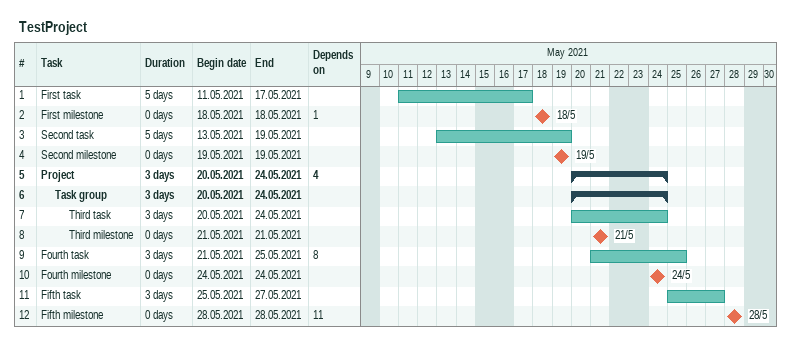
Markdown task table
TestProject

| ID | Level | Task | Duration | Start | Finish | Predecessors |
|---|---|---|---|---|---|---|
| 1 | 1 | First task | 5d | 2021-05-11 | 2021-05-17 |  |
| 2 | 1 | First milestone | 0d | 2021-05-18 | 2021-05-18 | 1 |
| 3 | 1 | Second task | 5d | 2021-05-13 | 2021-05-19 |  |
| 4 | 1 | Second milestone | 0d | 2021-05-19 | 2021-05-19 |  |
| 5 | 1 | **Project** | 3d | 2021-05-20 | 2021-05-24 | 4 |
| 6 | 2 | **Task group** | 3d | 2021-05-20 | 2021-05-24 |  |
| 7 | 3 | Third task | 3d | 2021-05-20 | 2021-05-24 |  |
| 8 | 3 | Third milestone | 0d | 2021-05-21 | 2021-05-21 |  |
| 9 | 1 | Fourth task | 3d | 2021-05-21 | 2021-05-25 | 8 |
| 10 | 1 | Fourth milestone | 0d | 2021-05-24 | 2021-05-24 |  |
| 11 | 1 | Fifth task | 3d | 2021-05-25 | 2021-05-27 |  |
| 12 | 1 | Fifth milestone | 0d | 2021-05-28 | 2021-05-28 | 11 |
